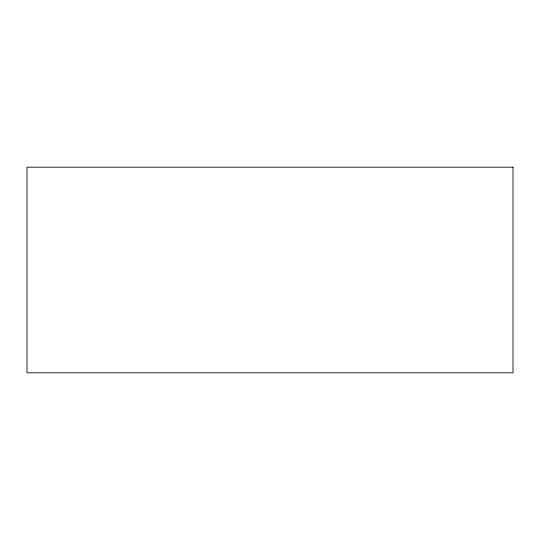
<?xml version="1.0" encoding="UTF-8"?>
<svg xmlns="http://www.w3.org/2000/svg" width="540" height="540" viewBox="0 0 540 540"><rect width="100%" height="100%" fill="white"/><g stroke="black" fill="none" stroke-linecap="round" stroke-linejoin="round"><path stroke-width="0.81" d="M513 167.191L27 167.191L27 372.809L513 372.809L513 167.191"/></g></svg>
